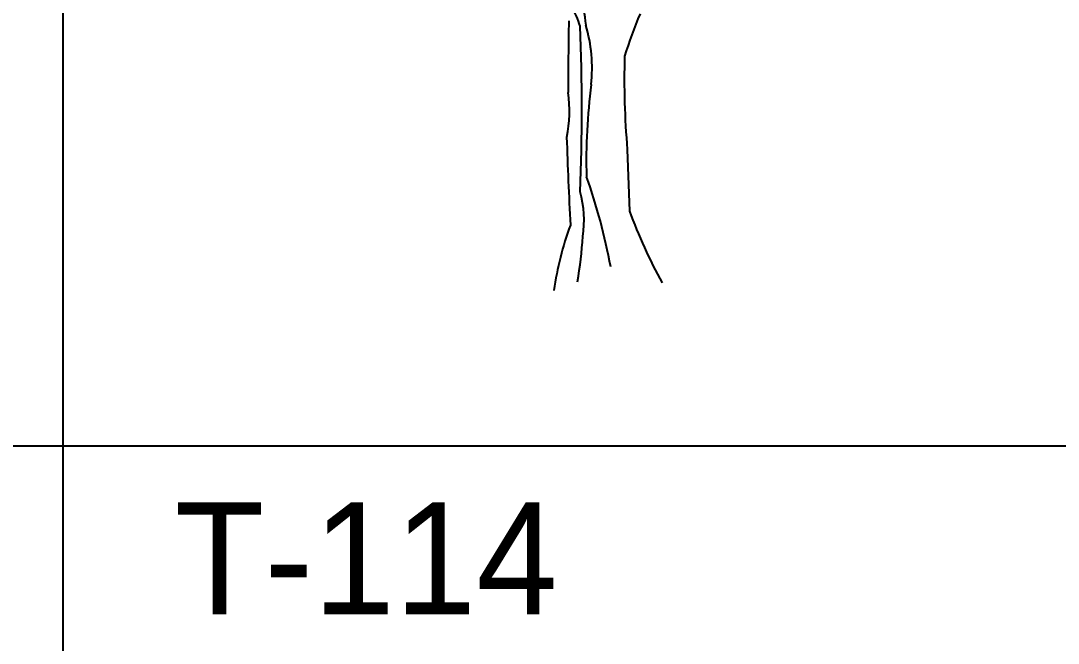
# Model space of a CAD drawing. Header units: millimetres. Extents: x 0 to 25200, y 0 to 17820.
# Drawn here: x 5622 to 6733, y 6851 to 7517 of the extents above; entities that cross this region are included whole.
import ezdxf
from ezdxf.enums import TextEntityAlignment as Align

# ---------------------------------------------------------------- set-up
doc = ezdxf.new("R2010")
doc.units = ezdxf.units.MM
doc.header["$LTSCALE"] = 100
doc.header["$MEASUREMENT"] = 0
for name, color, linetype in [('CO-TREE', 251, 'Continuous'), ('TB-FORM', 7, 'Continuous'), ('TB-TEXT', 4, 'Continuous')]:
    doc.layers.add(name, color=color, linetype=linetype)
doc.styles.add('DH-TEXT', font='')
doc.styles.get('DH-TEXT').set_extended_font_data('HY울릉도L')

# ---------------------------------------------------------------- blocks, each defined once
blk = doc.blocks.new('T-114')
at = {"layer": 'CO-TREE'}
blk.add_line((78.6, 150.9), (80.9, 84.9), dxfattribs=at)
for centre, radius, start, end in [((-183.5, 262.6), 219, 5.6035, 23.1836), ((-61.4, 256.7), 93.2, 16.2604, 30.51), ((469.5, 131.9), 411.3, 156.4774, 163.2073), ((2555, 231.2), 2539.6, 178.7052, 180.4397), ((-2254.4, 194.2), 2284.3, 357.7762, 2.2238), ((-131.5, 236.9), 172.4, 354.464, 15.8318), ((935.9, 225.5), 860.5, 178.3195, 184.9725), ((-126.4, 193), 143.1, 348.3494, 7.5105), ((644.6, 139.2), 609.9, 172.3579, 181.6515), ((3888.8, 282.3), 3876.9, 181.7482, 183.14), ((-570.9, -92.3), 642.6, 10.5421, 19.4481), ((-80.1, 75.1), 112.4, 351.1934, 15.7014), ((623.8, 285.7), 578.8, 200.292, 208.6603), ((357.8, -53.7), 361.9, 160.0161, 171.4699), ((-467.8, 91.9), 500, 350.4756, 356.1047)]:
    blk.add_arc(centre, radius, start, end, dxfattribs=at)

msp = doc.modelspace()

# ---------------------------------------------------------------- linework, layer by layer
at = {"layer": 'TB-FORM', "color": 251}
for p, q in [((5666.7, 16350), (5666.7, 4710)), ((12000, 7062), (600, 7062))]:
    msp.add_line(p, q, dxfattribs=at)

# ---------------------------------------------------------------- block references
at = {"layer": 'CO-TREE'}
msp.add_blockref('T-114', (6192.6, 7228.7), dxfattribs=at)

# ---------------------------------------------------------------- texts
at = {"layer": 'TB-TEXT', "style": 'DH-TEXT'}
msp.add_text('T-114', height=120, dxfattribs=at).set_placement((5786.7, 6942), align=Align.MIDDLE_LEFT)

doc.saveas('drawing.dxf')
